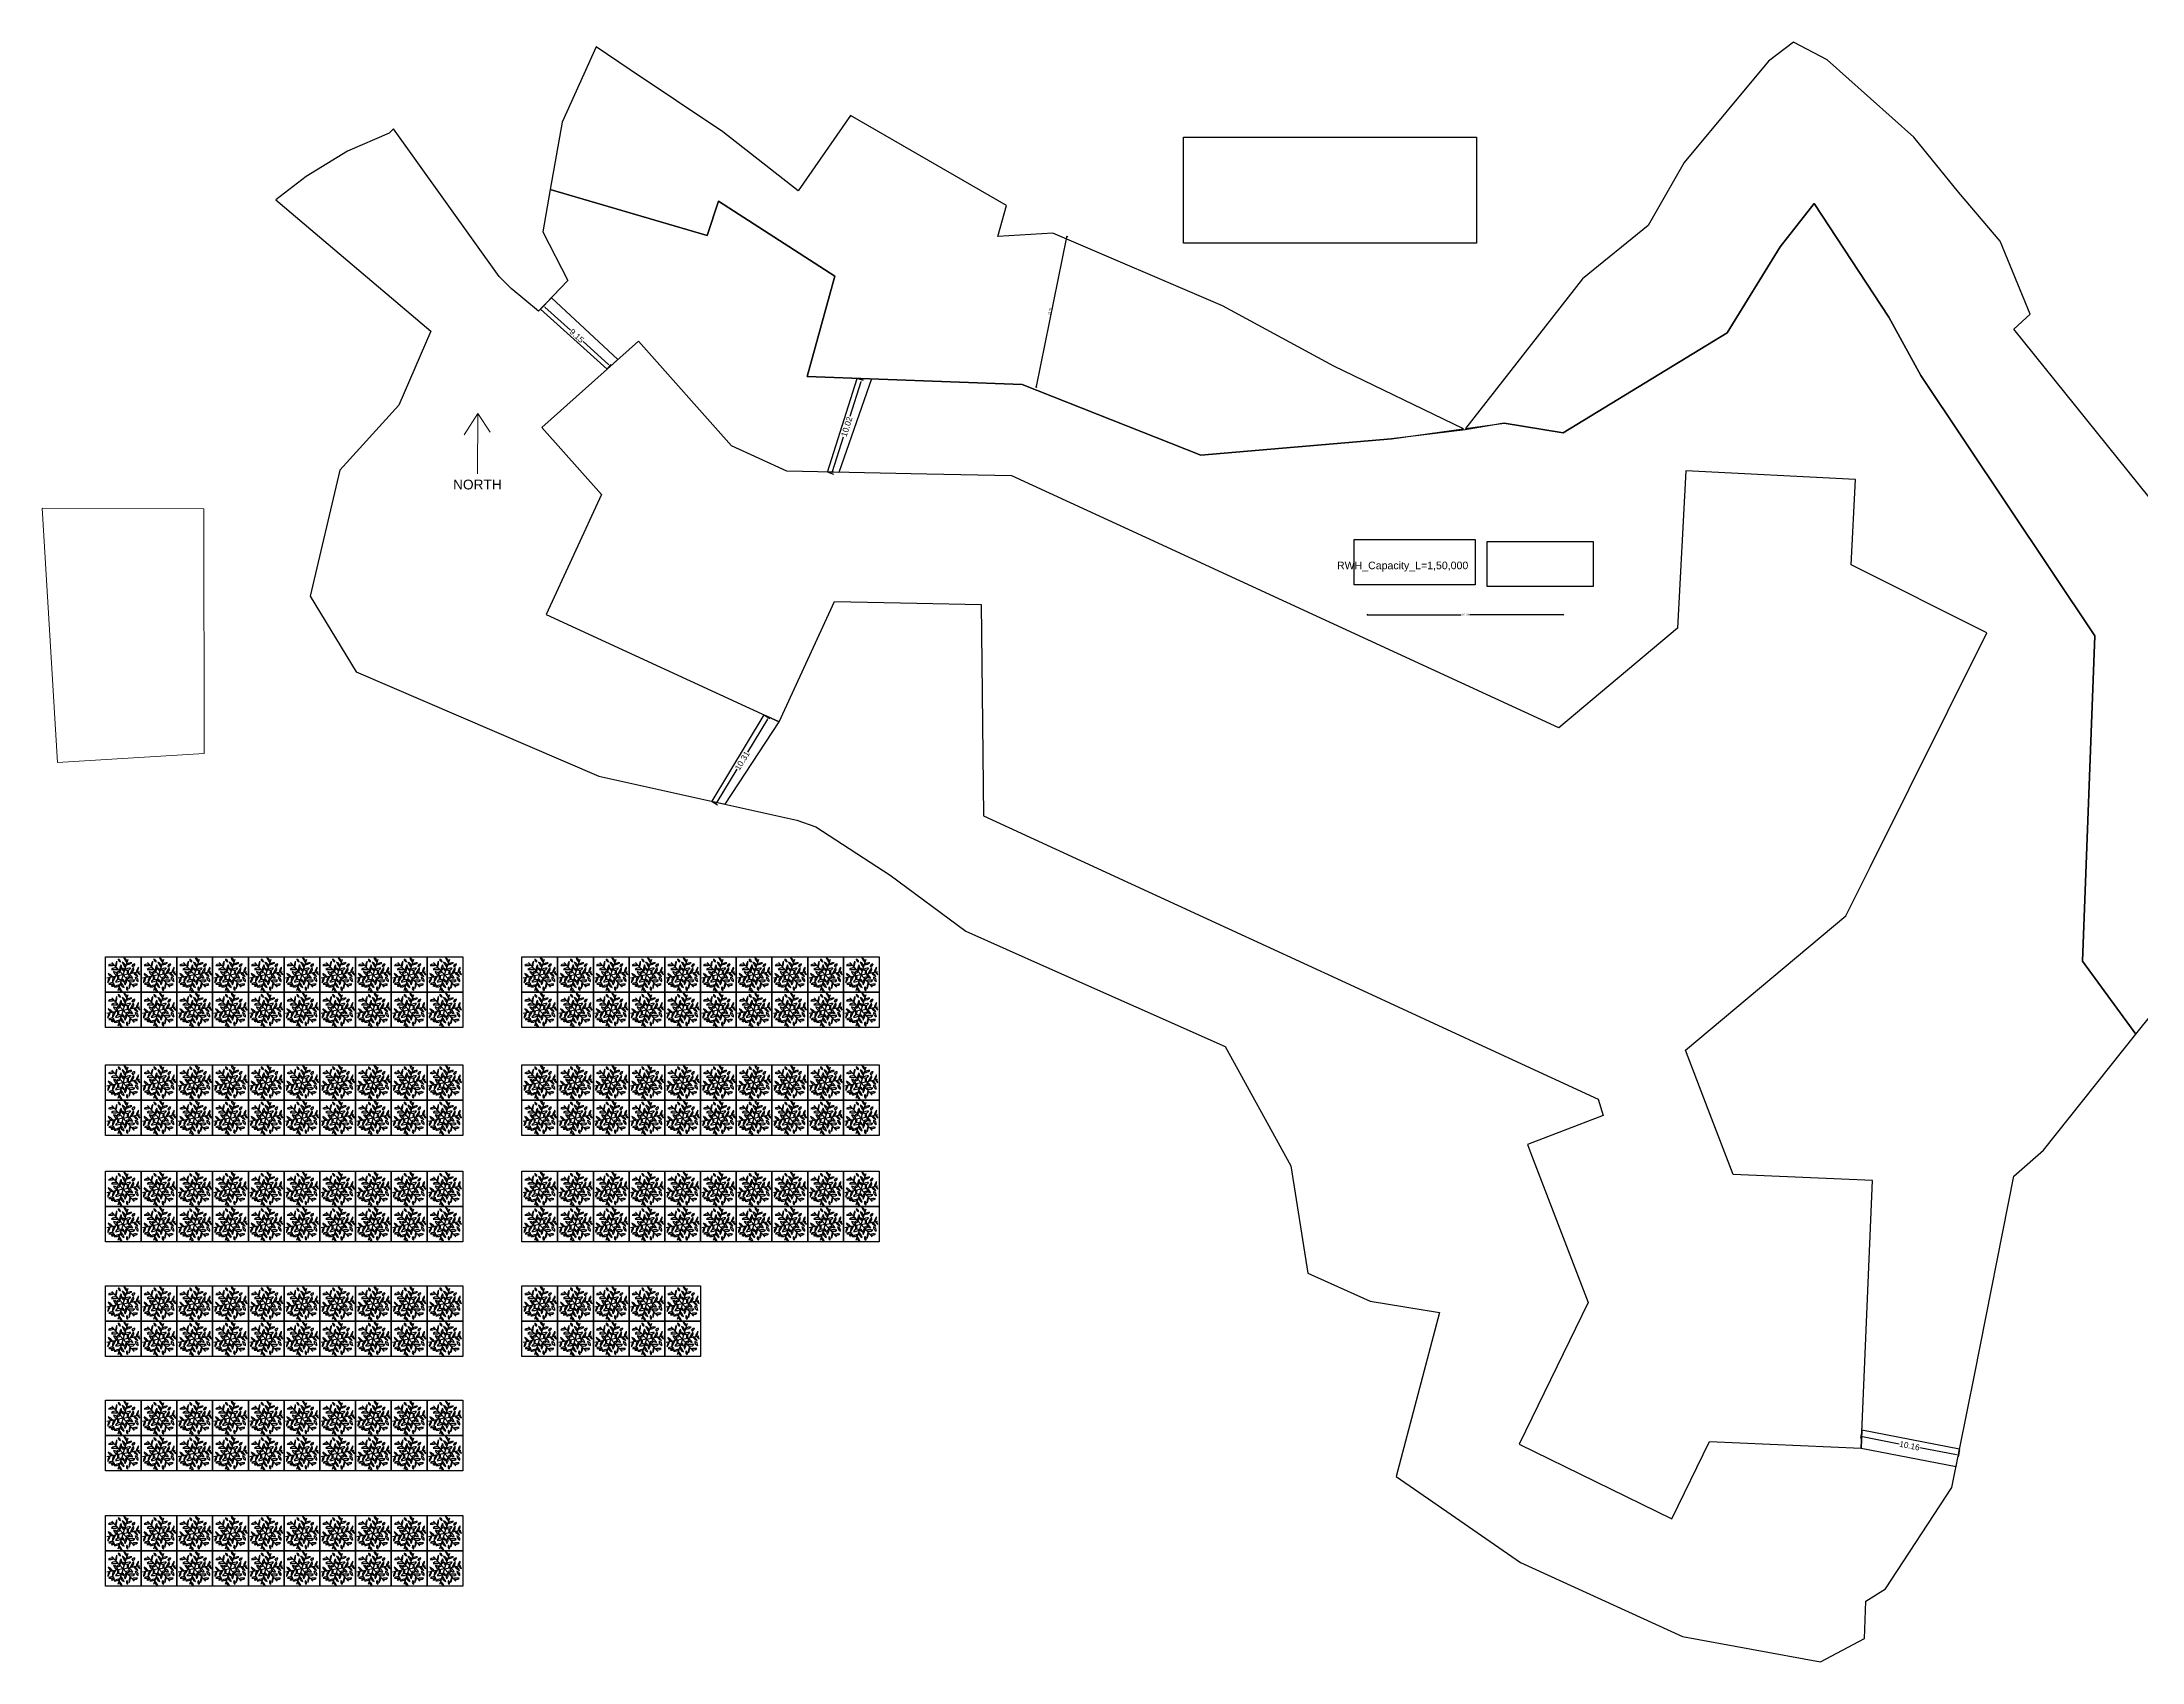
# Model space of a CAD drawing. Header units: metres. Extents: x 0 to 2611, y 0 to 3637.
# Drawn here: x 1203.9 to 1418.1, y 3213.3 to 3378.5 of the extents above; entities that cross this region are included whole.
import ezdxf

# ---------------------------------------------------------------- set-up
doc = ezdxf.new("R2010")
doc.units = ezdxf.units.M
doc.header["$LTSCALE"] = 0.1
doc.linetypes.add('CONTINULUS', pattern=[0])
for name, color, linetype, lineweight in [('AFFECTED_LAND_AREA', 1, 'Continuous', 30), ('BLK_1_FIRE_TENDER_MOVEMENT', 7, 'Continuous', 0), ('NORTH_DIRECTION', 7, 'Continuous', 0), ('PLAN', 7, 'Continuous', 40)]:
    doc.layers.add(name, color=color, linetype=linetype, lineweight=lineweight)
for name, color, linetype in [('BLK_1_LVL_0_BLDG_FOOT_PRINT', 14, 'Continuous'), ('BLK_1_LVL_0_FRONT_SETBACK', 2, 'Continuous'), ('BLK_1_LVL_0_REAR_SETBACK', 11, 'Continuous'), ('BLK_1_LVL_0_SIDE_SETBACK1', 171, 'Continuous'), ('BLK_1_LVL_0_SIDE_SETBACK2', 102, 'Continuous'), ('DIST_EXIT', 7, 'Continuous'), ('PLANTATION_TREECOVER', 7, 'Continuous'), ('SITE_COMPONENTS', 7, 'Continuous'), ('TREE', 3, 'Continuous')]:
    doc.layers.add(name, color=color, linetype=linetype)
for name, color, linetype, plot in [('PLOT_BOUNDARY', 70, 'Continuous', False), ('RWH', 4, 'Continuous', False), ('WATER_TREATMENT_PLANT', 7, 'Continuous', False)]:
    doc.layers.add(name, color=color, linetype=linetype, plot=plot)
doc.styles.add('Arial', font='arial.ttf', dxfattribs={"height": 0.2})
doc.styles.get("Standard").update_dxf_attribs({"font": 'arial.ttf'})
doc.styles.add('style2', font='arial.ttf', dxfattribs={"height": 0.3})
doc.dimstyles.new('INT DIM', dxfattribs={"dimtxt": 0.3, "dimasz": 0.1, "dimexe": 0.18, "dimexo": 0.0625, "dimgap": 0.09, "dimtad": 0, "dimzin": 0, "dimdsep": 46, "dimtxsty": 'style2', "dimblk": 'OPEN90', "dimcen": 0.09, "dimse1": 1, "dimse2": 1, "dimclrd": 250, "dimclrt": 256, "dimadec": 0, "dimazin": 0, "dimtfac": 1, "dimtofl": 0, "dimtmove": 0, "dimatfit": 3, "dimfxl": 1, "dimtolj": 1, "dimtzin": 0, "dimlwd": -1, "dimarcsym": 0})
doc.dimstyles.new('new', dxfattribs={"dimtxt": 0.6, "dimasz": 0.2, "dimexe": 0.18, "dimexo": 0.0625, "dimgap": 0.09, "dimtad": 0, "dimzin": 0, "dimdsep": 46, "dimtxsty": 'Standard', "dimcen": 0.09, "dimadec": 0, "dimazin": 0, "dimtfac": 1, "dimtofl": 0, "dimtmove": 0, "dimatfit": 3, "dimfxl": 1, "dimtolj": 1, "dimtzin": 0, "dimarcsym": 0})

# ---------------------------------------------------------------- blocks, each defined once
blk = doc.blocks.new('A$C6F0F3F3F')
at = {"layer": 'TREE'}
for points in [[(11.4, 11.8, 0), (3.6, 20.5, 0)], [(11.4, 11.8, 0), (15, 22.9, 0)], [(11.4, 11.8, 0), (0, 9.4, 0)], [(11.4, 11.8, 0), (7.8, 0.7, 0)], [(11.4, 11.8, 0), (22.9, 14.2, 0)], [(11.4, 11.8, 0), (19.2, 3.1, 0)]]:
    blk.add_polyline3d(points, dxfattribs=at)
for centre, radius, start, end in [((3.4, 16), 3.28, 59.75, 132.0497), ((2.5, 26.1), 7.79, 260.3878, 289.0632), ((5.6, 13.4), 3.27, 47.2702, 135.7188), ((5.3, 34.2), 18.7, 263.8113, 277.5003), ((11.1, 18.4), 4.91, 143.3521, 190.9965), ((-1.3, 20.6), 8.47, 338.197, 5.0866), ((7.7, 21), 1.93, 0.9077, 80.1073), ((9.8, 22.8), 1.77, 176.5427, 264.4723), ((7.2, 17.3), 3.18, 302.4729, 28.6145), ((15.1, 15.2), 6.23, 145.1527, 185.9348), ((27.8, 28.3), 18.7, 203.8113, 217.5003), ((9.9, 17.6), 3.27, 347.2702, 75.7188), ((12.5, 16.4), 1.77, 176.5427, 264.4723), ((10.4, 14.6), 1.93, 0.9077, 80.1073), ((19.3, 26.5), 7.79, 200.3878, 229.0632), ((11, 20.7), 3.28, 359.75, 72.0497), ((16.2, 10.3), 6.23, 85.1527, 125.9348), ((14.1, 18.2), 3.18, 242.4729, 328.6145), ((17, 15.4), 4.91, 83.3521, 130.9965), ((12.7, 27.2), 8.47, 278.197, 305.0866), ((15.7, 16), 3.27, 287.2702, 15.7188), ((33.9, 5.9), 18.7, 143.8113, 157.5003), ((18, 19.6), 1.81, 262.8639, 358.5782), ((19.8, 17.4), 2.13, 91.7015, 169.7406), ((28.3, 12.3), 7.79, 140.3878, 169.0632), ((19.1, 16.6), 3.28, 299.75, 12.0497), ((3.9, 7), 3.28, 119.75, 192.0497), ((-5.3, 11.3), 7.79, 320.3878, 349.0632), ((-2.5, 5.2), 8.47, 38.197, 65.0866), ((5.5, 14.8), 4.91, 203.3521, 250.9965), ((3.6, 2.9), 3.28, 59.75, 132.0497), ((2.7, 13), 7.79, 260.3878, 289.0632), ((5, 1.5), 3.16, 76.0238, 126.0109), ((3.9, 6.7), 2.77, 252.2233, 309.8114), ((7.2, 7.6), 3.27, 107.2702, 195.7188), ((-11.1, 17.7), 18.7, 323.8113, 337.5003), ((4.6, 10.9), 3.18, 2.4729, 88.6145), ((10.3, 16.7), 6.23, 205.1527, 245.9348), ((10.1, -3.6), 8.47, 98.197, 125.0866), ((5.8, 8.2), 4.91, 263.3521, 310.9965), ((8.8, 5.4), 3.18, 62.4729, 148.6145), ((6.6, 13.2), 6.23, 265.1527, 305.9348), ((8.5, 12.4), 1.93, 60.9077, 140.1073), ((8, 15.1), 1.77, 236.5427, 324.4723), ((9.4, 9.5), 1.93, 120.9077, 200.1073), ((6.8, 10.4), 1.77, 296.5427, 24.4723), ((3.5, -2.7), 7.79, 20.3878, 49.0632), ((11.8, 3.1), 3.28, 179.75, 252.0497), ((13, 6), 3.27, 167.2702, 255.7188), ((-4.9, -4.7), 18.7, 23.8113, 37.5003), ((10.3, 7.1), 1.77, 356.5427, 84.4723), ((12.4, 8.9), 1.93, 180.9077, 260.1073), ((15.7, 6.3), 3.18, 122.4729, 208.6145), ((7.8, 8.3), 6.23, 325.1527, 5.9348), ((14.9, 8.5), 1.77, 56.5427, 144.4723), ((14.4, 11.2), 1.93, 240.9077, 320.1073), ((15.6, 2.4), 1.81, 142.8639, 238.5782), ((12.8, 1.9), 2.13, 331.7015, 49.7406), ((16, 13.2), 1.77, 116.5427, 204.4723), ((13.4, 14.1), 1.93, 300.9077, 20.1073), ((17.2, 10.2), 3.27, 227.2702, 315.7188), ((12.6, 6.9), 6.23, 25.1527, 65.9348), ((18.3, 12.7), 3.18, 182.4729, 268.6145), ((17.6, -10.6), 18.7, 83.8113, 97.5003), ((24.1, 3), 8.47, 158.197, 185.0866), ((11.7, 5.2), 4.91, 323.3521, 10.9965), ((20.3, -2.5), 7.79, 80.3878, 109.0632), ((19.4, 7.6), 3.28, 239.75, 312.0497), ((25.4, 18.4), 8.47, 218.197, 245.0866), ((17.3, 8.7), 4.91, 23.3521, 70.9965), ((19.6, 7.6), 2.59, 350.709, 79.1064), ((23.1, 10.1), 3.05, 178.6571, 251.1583), ((24.6, 14.8), 3.16, 196.0238, 246.0109), ((20.6, 11.3), 2.77, 12.2233, 69.8114)]:
    blk.add_arc(centre, radius, start, end, dxfattribs=at)
blk = doc.blocks.new('_Open90')
at = {"layer": 'PLAN', "color": 0, "lineweight": -2}
for p, q in [((0, 0), (-1, 0)), ((-0.5, 0.5), (0, 0)), ((0, 0), (-0.5, -0.5))]:
    blk.add_line(p, q, dxfattribs=at)
blk = doc.blocks.new('*D345')
at = {"layer": 'Defpoints', "color": 0, "ltscale": 0.05, "transparency": 16777216}
for p in [(1339.1, 3321.87), (1359.1, 3321.45), (1359.1, 3320.07)]:
    blk.add_point(p, dxfattribs=at)
at = {"layer": 'DIST_EXIT', "color": 250, "ltscale": 0.05, "transparency": 16777216}
for p, q in [((1339.2, 3320.07), (1348.67, 3320.07)), ((1359, 3320.07), (1349.53, 3320.07))]:
    blk.add_line(p, q, dxfattribs=at)
at = {"layer": 'DIST_EXIT', "color": 250, "ltscale": 0.05, "transparency": 16777216, "xscale": 0.1, "yscale": 0.1, "zscale": 0.1, "rotation": 180}
blk.add_blockref('_Open90', (1339.1, 3320.07), dxfattribs=at)
at = {"layer": 'DIST_EXIT', "color": 250, "ltscale": 0.05, "transparency": 16777216, "xscale": 0.1, "yscale": 0.1, "zscale": 0.1}
blk.add_blockref('_Open90', (1359.1, 3320.07), dxfattribs=at)
at = {"layer": 'DIST_EXIT', "ltscale": 0.05, "transparency": 16777216, "insert": (1349.1, 3320.07), "char_height": 0.2, "attachment_point": 5, "style": 'Arial', "bg_fill": 3, "box_fill_scale": 1.1, "bg_fill_color": 256, "bg_fill_true_color": 13158600, "bg_fill_transparency": 0}
blk.add_mtext('\\A1;20.00', dxfattribs=at)
blk = doc.blocks.new('*D423')
at = {"layer": 'AFFECTED_LAND_AREA', "color": 250, "ltscale": 0.5, "transparency": 16777216}
blk.add_line((1305.35, 3343.34), (1308.45, 3358.58), dxfattribs=at)
at = {"layer": 'Defpoints', "color": 0, "ltscale": 0.5, "transparency": 16777216}
for p in [(1307.02, 3358.97), (1308.47, 3358.67), (1303.87, 3343.54)]:
    blk.add_point(p, dxfattribs=at)
at = {"layer": 'AFFECTED_LAND_AREA', "color": 250, "ltscale": 0.5, "transparency": 16777216, "xscale": 0.1, "yscale": 0.1, "zscale": 0.1}
for p, rotation in [((1308.47, 3358.67), 78.48552397324073), ((1305.33, 3343.24), 258.4855239732408)]:
    blk.add_blockref('_Open90', p, dxfattribs=dict(at, rotation=rotation))
at = {"layer": 'AFFECTED_LAND_AREA', "ltscale": 0.5, "transparency": 16777216, "insert": (1306.71, 3351), "char_height": 0.2, "attachment_point": 5, "rotation": 78.4855, "style": 'Arial', "bg_fill": 3, "box_fill_scale": 1.1, "bg_fill_color": 256, "bg_fill_true_color": 13158600, "bg_fill_transparency": 0}
blk.add_mtext('\\A1;15.75', dxfattribs=at)
blk = doc.blocks.new('*D425')
at = {"layer": 'BLK_1_LVL_0_FRONT_SETBACK', "color": 0, "lineweight": -2, "transparency": 16777216}
for p, q in [((1254.79, 3351.29), (1255.18, 3351.72)), ((1255.2, 3351.45), (1257.8, 3349.1)), ((1261.69, 3345.58), (1259.1, 3347.93)), ((1261.57, 3345.15), (1261.96, 3345.58))]:
    blk.add_line(p, q, dxfattribs=at)
at = {"layer": 'BLK_1_LVL_0_FRONT_SETBACK', "color": 0, "transparency": 16777216}
for points in [[(1255.23, 3351.48), (1255.18, 3351.43), (1255.06, 3351.59)], [(1261.72, 3345.61), (1261.67, 3345.56), (1261.84, 3345.45)]]:
    blk.add_solid(points, dxfattribs=at)
at = {"layer": 'Defpoints', "color": 0, "transparency": 16777216}
for p in [(1254.74, 3351.24, 99.5), (1261.53, 3345.1, 99.5), (1261.84, 3345.45)]:
    blk.add_point(p, dxfattribs=at)
at = {"layer": 'BLK_1_LVL_0_FRONT_SETBACK', "color": 0, "transparency": 16777216, "insert": (1258.45, 3348.52), "char_height": 0.6, "attachment_point": 5, "rotation": 317.8698}
blk.add_mtext('\\A1;9.15', dxfattribs=at)
blk = doc.blocks.new('*D426')
at = {"layer": 'BLK_1_LVL_0_SIDE_SETBACK1', "color": 0, "lineweight": -2, "transparency": 16777216}
for p, q in [((1287.44, 3343.84), (1286.31, 3340.28)), ((1287.11, 3344.15), (1287.67, 3343.98)), ((1284.53, 3334.67), (1285.66, 3338.23)), ((1284.09, 3334.6), (1284.65, 3334.42))]:
    blk.add_line(p, q, dxfattribs=at)
at = {"layer": 'BLK_1_LVL_0_SIDE_SETBACK1', "color": 0, "transparency": 16777216}
for points in [[(1287.41, 3343.85), (1287.47, 3343.83), (1287.5, 3344.03)], [(1284.5, 3334.68), (1284.57, 3334.66), (1284.47, 3334.48)]]:
    blk.add_solid(points, dxfattribs=at)
at = {"layer": 'Defpoints', "color": 0, "transparency": 16777216}
for p in [(1287.05, 3344.17, 99.5), (1287.5, 3344.03), (1284.03, 3334.62, 99.5)]:
    blk.add_point(p, dxfattribs=at)
at = {"layer": 'BLK_1_LVL_0_SIDE_SETBACK1', "color": 0, "transparency": 16777216, "insert": (1285.99, 3339.25), "char_height": 0.6, "attachment_point": 5, "rotation": 72.4217}
blk.add_mtext('\\A1;10.02', dxfattribs=at)
blk = doc.blocks.new('*D427')
at = {"layer": 'BLK_1_LVL_0_SIDE_SETBACK2', "color": 0, "lineweight": -2, "transparency": 16777216}
for p, q in [((1277.89, 3309.43), (1275.86, 3306.06)), ((1277.59, 3309.84), (1278.15, 3309.51)), ((1272.77, 3300.95), (1274.81, 3304.32)), ((1272.27, 3301.02), (1272.82, 3300.69))]:
    blk.add_line(p, q, dxfattribs=at)
at = {"layer": 'BLK_1_LVL_0_SIDE_SETBACK2', "color": 0, "transparency": 16777216}
for points in [[(1277.86, 3309.45), (1277.92, 3309.41), (1277.99, 3309.6)], [(1272.74, 3300.97), (1272.8, 3300.93), (1272.67, 3300.78)]]:
    blk.add_solid(points, dxfattribs=at)
at = {"layer": 'Defpoints', "color": 0, "transparency": 16777216}
for p in [(1277.54, 3309.88, 99.5), (1272.21, 3301.05, 99.5), (1272.67, 3300.78)]:
    blk.add_point(p, dxfattribs=at)
at = {"layer": 'BLK_1_LVL_0_SIDE_SETBACK2', "color": 0, "transparency": 16777216, "insert": (1275.33, 3305.19), "char_height": 0.6, "attachment_point": 5, "rotation": 58.8817}
blk.add_mtext('\\A1;10.31', dxfattribs=at)
blk = doc.blocks.new('*D428')
at = {"layer": 'BLK_1_LVL_0_REAR_SETBACK', "color": 0, "lineweight": -2, "transparency": 16777216}
for p, q in [((1389.54, 3236.85), (1389.4, 3236.12)), ((1389.63, 3236.26), (1393.37, 3235.54)), ((1399.21, 3234.41), (1395.48, 3235.13)), ((1399.51, 3234.93), (1399.37, 3234.2))]:
    blk.add_line(p, q, dxfattribs=at)
at = {"layer": 'BLK_1_LVL_0_REAR_SETBACK', "color": 0, "transparency": 16777216}
for points in [[(1389.64, 3236.29), (1389.63, 3236.22), (1389.44, 3236.3)], [(1399.22, 3234.44), (1399.2, 3234.38), (1399.41, 3234.37)]]:
    blk.add_solid(points, dxfattribs=at)
at = {"layer": 'Defpoints', "color": 0, "transparency": 16777216}
for p in [(1389.44, 3236.3), (1389.55, 3236.91, 99.5), (1399.53, 3234.99, 99.5)]:
    blk.add_point(p, dxfattribs=at)
at = {"layer": 'BLK_1_LVL_0_REAR_SETBACK', "color": 0, "transparency": 16777216, "insert": (1394.42, 3235.33), "char_height": 0.6, "attachment_point": 5, "rotation": 349.0832}
blk.add_mtext('\\A1;10.16', dxfattribs=at)

msp = doc.modelspace()

# ---------------------------------------------------------------- linework, layer by layer
at = {"layer": 'AFFECTED_LAND_AREA', "color": 2, "ltscale": 0.5}
msp.add_lwpolyline([(1324.332, 3351.59), (1307.015, 3358.97), (1301.408, 3358.641), (1302.271, 3361.805), (1286.362, 3370.999), (1281.033, 3363.306), (1273.353, 3369.325), (1263.889, 3375.631), (1260.416, 3377.998), (1256.949, 3370.289), (1255.736, 3363.455), (1271.742, 3358.734), (1272.893, 3362.261), (1284.758, 3354.601), (1281.965, 3344.363), (1303.871, 3343.537), (1322.098, 3336.346), (1341.582, 3338.002), (1348.899, 3339.027), (1335.675, 3345.428)], close=True, dxfattribs=at)
at = {"layer": 'BLK_1_FIRE_TENDER_MOVEMENT', "color": 7, "ltscale": 0.5}
msp.add_lwpolyline([(1220.428, 3305.911), (1205.466, 3305), (1203.887, 3330.955), (1220.383, 3330.871)], close=True, dxfattribs=at)
at = {"layer": 'BLK_1_LVL_0_FRONT_SETBACK', "color": 2, "elevation": 99.5}
msp.add_lwpolyline([(1255.859, 3352.406), (1262.651, 3346.105), (1261.53, 3345.104), (1254.744, 3351.242)], close=True, dxfattribs=at)
at = {"layer": 'BLK_1_LVL_0_REAR_SETBACK', "color": 11, "elevation": 99.5}
msp.add_lwpolyline([(1399.527, 3234.99), (1389.555, 3236.913), (1389.477, 3235.098), (1399.176, 3233.231)], close=True, dxfattribs=at)
at = {"layer": 'BLK_1_LVL_0_SIDE_SETBACK1', "color": 171, "elevation": 99.5}
msp.add_lwpolyline([(1288.5, 3344.117), (1285.183, 3334.596), (1284.028, 3334.62), (1287.053, 3344.171)], close=True, dxfattribs=at)
at = {"layer": 'BLK_1_LVL_0_SIDE_SETBACK2', "color": 102, "elevation": 99.5}
msp.add_lwpolyline([(1273.581, 3300.749), (1279.098, 3309.159), (1277.538, 3309.877), (1272.212, 3301.054)], close=True, dxfattribs=at)
at = {"layer": 'NORTH_DIRECTION'}
msp.add_line((1248.345, 3340.593), (1249.625, 3338.697), dxfattribs=at)
msp.add_lwpolyline([(1248.322, 3334.441), (1248.345, 3340.593), (1246.96, 3338.41)], dxfattribs=at)
at = {"layer": 'PLANTATION_TREECOVER', "color": 3, "linetype": 'CONTINULUS', "ltscale": 0.05}
for points in [[(1210.358, 3285.181), (1214.003, 3285.181), (1214.003, 3281.578), (1210.358, 3281.578)], [(1214.003, 3285.181), (1217.648, 3285.181), (1217.648, 3281.578), (1214.003, 3281.578)], [(1217.648, 3285.181), (1221.294, 3285.181), (1221.294, 3281.578), (1217.648, 3281.578)], [(1221.294, 3285.181), (1224.939, 3285.181), (1224.939, 3281.578), (1221.294, 3281.578)], [(1224.939, 3285.181), (1228.585, 3285.181), (1228.585, 3281.578), (1224.939, 3281.578)], [(1228.585, 3285.181), (1232.23, 3285.181), (1232.23, 3281.578), (1228.585, 3281.578)], [(1232.23, 3285.181), (1235.876, 3285.181), (1235.876, 3281.578), (1232.23, 3281.578)], [(1235.876, 3285.181), (1239.521, 3285.181), (1239.521, 3281.578), (1235.876, 3281.578)], [(1239.521, 3285.181), (1243.167, 3285.181), (1243.167, 3281.578), (1239.521, 3281.578)], [(1243.167, 3285.181), (1246.812, 3285.181), (1246.812, 3281.578), (1243.167, 3281.578)], [(1252.845, 3285.181), (1256.49, 3285.181), (1256.49, 3281.578), (1252.845, 3281.578)], [(1256.49, 3285.181), (1260.136, 3285.181), (1260.136, 3281.578), (1256.49, 3281.578)], [(1260.136, 3285.181), (1263.781, 3285.181), (1263.781, 3281.578), (1260.136, 3281.578)], [(1263.781, 3285.181), (1267.427, 3285.181), (1267.427, 3281.578), (1263.781, 3281.578)], [(1267.427, 3285.181), (1271.072, 3285.181), (1271.072, 3281.578), (1267.427, 3281.578)], [(1271.072, 3285.181), (1274.718, 3285.181), (1274.718, 3281.578), (1271.072, 3281.578)], [(1274.718, 3285.181), (1278.363, 3285.181), (1278.363, 3281.578), (1274.718, 3281.578)], [(1278.363, 3285.181), (1282.009, 3285.181), (1282.009, 3281.578), (1278.363, 3281.578)], [(1282.009, 3285.181), (1285.654, 3285.181), (1285.654, 3281.578), (1282.009, 3281.578)], [(1285.654, 3285.181), (1289.3, 3285.181), (1289.3, 3281.578), (1285.654, 3281.578)], [(1210.358, 3281.578), (1214.003, 3281.578), (1214.003, 3277.976), (1210.358, 3277.976)], [(1214.003, 3281.578), (1217.648, 3281.578), (1217.648, 3277.976), (1214.003, 3277.976)], [(1217.648, 3281.578), (1221.294, 3281.578), (1221.294, 3277.976), (1217.648, 3277.976)], [(1221.294, 3281.578), (1224.939, 3281.578), (1224.939, 3277.976), (1221.294, 3277.976)], [(1224.939, 3281.578), (1228.585, 3281.578), (1228.585, 3277.976), (1224.939, 3277.976)], [(1228.585, 3281.578), (1232.23, 3281.578), (1232.23, 3277.976), (1228.585, 3277.976)], [(1232.23, 3281.578), (1235.876, 3281.578), (1235.876, 3277.976), (1232.23, 3277.976)], [(1235.876, 3281.578), (1239.521, 3281.578), (1239.521, 3277.976), (1235.876, 3277.976)], [(1239.521, 3281.578), (1243.167, 3281.578), (1243.167, 3277.976), (1239.521, 3277.976)], [(1243.167, 3281.578), (1246.812, 3281.578), (1246.812, 3277.976), (1243.167, 3277.976)], [(1252.845, 3281.578), (1256.49, 3281.578), (1256.49, 3277.976), (1252.845, 3277.976)], [(1256.49, 3281.578), (1260.136, 3281.578), (1260.136, 3277.976), (1256.49, 3277.976)], [(1260.136, 3281.578), (1263.781, 3281.578), (1263.781, 3277.976), (1260.136, 3277.976)], [(1263.781, 3281.578), (1267.427, 3281.578), (1267.427, 3277.976), (1263.781, 3277.976)], [(1267.427, 3281.578), (1271.072, 3281.578), (1271.072, 3277.976), (1267.427, 3277.976)], [(1271.072, 3281.578), (1274.718, 3281.578), (1274.718, 3277.976), (1271.072, 3277.976)], [(1274.718, 3281.578), (1278.363, 3281.578), (1278.363, 3277.976), (1274.718, 3277.976)], [(1278.363, 3281.578), (1282.009, 3281.578), (1282.009, 3277.976), (1278.363, 3277.976)], [(1282.009, 3281.578), (1285.654, 3281.578), (1285.654, 3277.976), (1282.009, 3277.976)], [(1285.654, 3281.578), (1289.3, 3281.578), (1289.3, 3277.976), (1285.654, 3277.976)], [(1210.358, 3274.188), (1214.003, 3274.188), (1214.003, 3270.586), (1210.358, 3270.586)], [(1214.003, 3274.188), (1217.648, 3274.188), (1217.648, 3270.586), (1214.003, 3270.586)], [(1217.648, 3274.188), (1221.294, 3274.188), (1221.294, 3270.586), (1217.648, 3270.586)], [(1221.294, 3274.188), (1224.939, 3274.188), (1224.939, 3270.586), (1221.294, 3270.586)], [(1224.939, 3274.188), (1228.585, 3274.188), (1228.585, 3270.586), (1224.939, 3270.586)], [(1228.585, 3274.188), (1232.23, 3274.188), (1232.23, 3270.586), (1228.585, 3270.586)], [(1232.23, 3274.188), (1235.876, 3274.188), (1235.876, 3270.586), (1232.23, 3270.586)], [(1235.876, 3274.188), (1239.521, 3274.188), (1239.521, 3270.586), (1235.876, 3270.586)], [(1239.521, 3274.188), (1243.167, 3274.188), (1243.167, 3270.586), (1239.521, 3270.586)], [(1243.167, 3274.188), (1246.812, 3274.188), (1246.812, 3270.586), (1243.167, 3270.586)], [(1252.845, 3274.188), (1256.49, 3274.188), (1256.49, 3270.586), (1252.845, 3270.586)], [(1256.49, 3274.188), (1260.136, 3274.188), (1260.136, 3270.586), (1256.49, 3270.586)], [(1260.136, 3274.188), (1263.781, 3274.188), (1263.781, 3270.586), (1260.136, 3270.586)], [(1263.781, 3274.188), (1267.427, 3274.188), (1267.427, 3270.586), (1263.781, 3270.586)], [(1267.427, 3274.188), (1271.072, 3274.188), (1271.072, 3270.586), (1267.427, 3270.586)], [(1271.072, 3274.188), (1274.718, 3274.188), (1274.718, 3270.586), (1271.072, 3270.586)], [(1274.718, 3274.188), (1278.363, 3274.188), (1278.363, 3270.586), (1274.718, 3270.586)], [(1278.363, 3274.188), (1282.009, 3274.188), (1282.009, 3270.586), (1278.363, 3270.586)], [(1282.009, 3274.188), (1285.654, 3274.188), (1285.654, 3270.586), (1282.009, 3270.586)], [(1285.654, 3274.188), (1289.3, 3274.188), (1289.3, 3270.586), (1285.654, 3270.586)], [(1210.358, 3270.586), (1214.003, 3270.586), (1214.003, 3266.984), (1210.358, 3266.984)], [(1214.003, 3270.586), (1217.648, 3270.586), (1217.648, 3266.984), (1214.003, 3266.984)], [(1217.648, 3270.586), (1221.294, 3270.586), (1221.294, 3266.984), (1217.648, 3266.984)], [(1221.294, 3270.586), (1224.939, 3270.586), (1224.939, 3266.984), (1221.294, 3266.984)], [(1224.939, 3270.586), (1228.585, 3270.586), (1228.585, 3266.984), (1224.939, 3266.984)], [(1228.585, 3270.586), (1232.23, 3270.586), (1232.23, 3266.984), (1228.585, 3266.984)], [(1232.23, 3270.586), (1235.876, 3270.586), (1235.876, 3266.984), (1232.23, 3266.984)], [(1235.876, 3270.586), (1239.521, 3270.586), (1239.521, 3266.984), (1235.876, 3266.984)], [(1239.521, 3270.586), (1243.167, 3270.586), (1243.167, 3266.984), (1239.521, 3266.984)], [(1243.167, 3270.586), (1246.812, 3270.586), (1246.812, 3266.984), (1243.167, 3266.984)], [(1252.845, 3270.586), (1256.49, 3270.586), (1256.49, 3266.984), (1252.845, 3266.984)], [(1256.49, 3270.586), (1260.136, 3270.586), (1260.136, 3266.984), (1256.49, 3266.984)], [(1260.136, 3270.586), (1263.781, 3270.586), (1263.781, 3266.984), (1260.136, 3266.984)], [(1263.781, 3270.586), (1267.427, 3270.586), (1267.427, 3266.984), (1263.781, 3266.984)], [(1267.427, 3270.586), (1271.072, 3270.586), (1271.072, 3266.984), (1267.427, 3266.984)], [(1271.072, 3270.586), (1274.718, 3270.586), (1274.718, 3266.984), (1271.072, 3266.984)], [(1274.718, 3270.586), (1278.363, 3270.586), (1278.363, 3266.984), (1274.718, 3266.984)], [(1278.363, 3270.586), (1282.009, 3270.586), (1282.009, 3266.984), (1278.363, 3266.984)], [(1282.009, 3270.586), (1285.654, 3270.586), (1285.654, 3266.984), (1282.009, 3266.984)], [(1285.654, 3270.586), (1289.3, 3270.586), (1289.3, 3266.984), (1285.654, 3266.984)], [(1210.358, 3263.32), (1214.003, 3263.32), (1214.003, 3259.718), (1210.358, 3259.718)], [(1214.003, 3263.32), (1217.648, 3263.32), (1217.648, 3259.718), (1214.003, 3259.718)], [(1217.648, 3263.32), (1221.294, 3263.32), (1221.294, 3259.718), (1217.648, 3259.718)], [(1221.294, 3263.32), (1224.939, 3263.32), (1224.939, 3259.718), (1221.294, 3259.718)], [(1224.939, 3263.32), (1228.585, 3263.32), (1228.585, 3259.718), (1224.939, 3259.718)], [(1228.585, 3263.32), (1232.23, 3263.32), (1232.23, 3259.718), (1228.585, 3259.718)], [(1232.23, 3263.32), (1235.876, 3263.32), (1235.876, 3259.718), (1232.23, 3259.718)], [(1235.876, 3263.32), (1239.521, 3263.32), (1239.521, 3259.718), (1235.876, 3259.718)], [(1239.521, 3263.32), (1243.167, 3263.32), (1243.167, 3259.718), (1239.521, 3259.718)], [(1243.167, 3263.32), (1246.812, 3263.32), (1246.812, 3259.718), (1243.167, 3259.718)], [(1252.845, 3263.32), (1256.49, 3263.32), (1256.49, 3259.718), (1252.845, 3259.718)], [(1256.49, 3263.32), (1260.136, 3263.32), (1260.136, 3259.718), (1256.49, 3259.718)], [(1260.136, 3263.32), (1263.781, 3263.32), (1263.781, 3259.718), (1260.136, 3259.718)], [(1263.781, 3263.32), (1267.427, 3263.32), (1267.427, 3259.718), (1263.781, 3259.718)], [(1267.427, 3263.32), (1271.072, 3263.32), (1271.072, 3259.718), (1267.427, 3259.718)], [(1271.072, 3263.32), (1274.718, 3263.32), (1274.718, 3259.718), (1271.072, 3259.718)], [(1274.718, 3263.32), (1278.363, 3263.32), (1278.363, 3259.718), (1274.718, 3259.718)], [(1278.363, 3263.32), (1282.009, 3263.32), (1282.009, 3259.718), (1278.363, 3259.718)], [(1282.009, 3263.32), (1285.654, 3263.32), (1285.654, 3259.718), (1282.009, 3259.718)], [(1285.654, 3263.32), (1289.3, 3263.32), (1289.3, 3259.718), (1285.654, 3259.718)], [(1210.358, 3259.718), (1214.003, 3259.718), (1214.003, 3256.116), (1210.358, 3256.116)], [(1214.003, 3259.718), (1217.648, 3259.718), (1217.648, 3256.116), (1214.003, 3256.116)], [(1217.648, 3259.718), (1221.294, 3259.718), (1221.294, 3256.116), (1217.648, 3256.116)], [(1221.294, 3259.718), (1224.939, 3259.718), (1224.939, 3256.116), (1221.294, 3256.116)], [(1224.939, 3259.718), (1228.585, 3259.718), (1228.585, 3256.116), (1224.939, 3256.116)], [(1228.585, 3259.718), (1232.23, 3259.718), (1232.23, 3256.116), (1228.585, 3256.116)], [(1232.23, 3259.718), (1235.876, 3259.718), (1235.876, 3256.116), (1232.23, 3256.116)], [(1235.876, 3259.718), (1239.521, 3259.718), (1239.521, 3256.116), (1235.876, 3256.116)], [(1239.521, 3259.718), (1243.167, 3259.718), (1243.167, 3256.116), (1239.521, 3256.116)], [(1243.167, 3259.718), (1246.812, 3259.718), (1246.812, 3256.116), (1243.167, 3256.116)], [(1252.845, 3259.718), (1256.49, 3259.718), (1256.49, 3256.116), (1252.845, 3256.116)], [(1256.49, 3259.718), (1260.136, 3259.718), (1260.136, 3256.116), (1256.49, 3256.116)], [(1260.136, 3259.718), (1263.781, 3259.718), (1263.781, 3256.116), (1260.136, 3256.116)], [(1263.781, 3259.718), (1267.427, 3259.718), (1267.427, 3256.116), (1263.781, 3256.116)], [(1267.427, 3259.718), (1271.072, 3259.718), (1271.072, 3256.116), (1267.427, 3256.116)], [(1271.072, 3259.718), (1274.718, 3259.718), (1274.718, 3256.116), (1271.072, 3256.116)], [(1274.718, 3259.718), (1278.363, 3259.718), (1278.363, 3256.116), (1274.718, 3256.116)], [(1278.363, 3259.718), (1282.009, 3259.718), (1282.009, 3256.116), (1278.363, 3256.116)], [(1282.009, 3259.718), (1285.654, 3259.718), (1285.654, 3256.116), (1282.009, 3256.116)], [(1285.654, 3259.718), (1289.3, 3259.718), (1289.3, 3256.116), (1285.654, 3256.116)], [(1210.358, 3251.64), (1214.003, 3251.64), (1214.003, 3248.038), (1210.358, 3248.038)], [(1214.003, 3251.64), (1217.648, 3251.64), (1217.648, 3248.038), (1214.003, 3248.038)], [(1217.648, 3251.64), (1221.294, 3251.64), (1221.294, 3248.038), (1217.648, 3248.038)], [(1221.294, 3251.64), (1224.939, 3251.64), (1224.939, 3248.038), (1221.294, 3248.038)], [(1224.939, 3251.64), (1228.585, 3251.64), (1228.585, 3248.038), (1224.939, 3248.038)], [(1228.585, 3251.64), (1232.23, 3251.64), (1232.23, 3248.038), (1228.585, 3248.038)], [(1232.23, 3251.64), (1235.876, 3251.64), (1235.876, 3248.038), (1232.23, 3248.038)], [(1235.876, 3251.64), (1239.521, 3251.64), (1239.521, 3248.038), (1235.876, 3248.038)], [(1239.521, 3251.64), (1243.167, 3251.64), (1243.167, 3248.038), (1239.521, 3248.038)], [(1243.167, 3251.64), (1246.812, 3251.64), (1246.812, 3248.038), (1243.167, 3248.038)], [(1252.845, 3251.64), (1256.49, 3251.64), (1256.49, 3248.038), (1252.845, 3248.038)], [(1256.49, 3251.64), (1260.136, 3251.64), (1260.136, 3248.038), (1256.49, 3248.038)], [(1260.136, 3251.64), (1263.781, 3251.64), (1263.781, 3248.038), (1260.136, 3248.038)], [(1263.781, 3251.64), (1267.427, 3251.64), (1267.427, 3248.038), (1263.781, 3248.038)], [(1267.427, 3251.64), (1271.072, 3251.64), (1271.072, 3248.038), (1267.427, 3248.038)], [(1210.358, 3248.038), (1214.003, 3248.038), (1214.003, 3244.436), (1210.358, 3244.436)], [(1214.003, 3248.038), (1217.648, 3248.038), (1217.648, 3244.436), (1214.003, 3244.436)], [(1217.648, 3248.038), (1221.294, 3248.038), (1221.294, 3244.436), (1217.648, 3244.436)], [(1221.294, 3248.038), (1224.939, 3248.038), (1224.939, 3244.436), (1221.294, 3244.436)], [(1224.939, 3248.038), (1228.585, 3248.038), (1228.585, 3244.436), (1224.939, 3244.436)], [(1228.585, 3248.038), (1232.23, 3248.038), (1232.23, 3244.436), (1228.585, 3244.436)], [(1232.23, 3248.038), (1235.876, 3248.038), (1235.876, 3244.436), (1232.23, 3244.436)], [(1235.876, 3248.038), (1239.521, 3248.038), (1239.521, 3244.436), (1235.876, 3244.436)], [(1239.521, 3248.038), (1243.167, 3248.038), (1243.167, 3244.436), (1239.521, 3244.436)], [(1243.167, 3248.038), (1246.812, 3248.038), (1246.812, 3244.436), (1243.167, 3244.436)], [(1252.845, 3248.038), (1256.49, 3248.038), (1256.49, 3244.436), (1252.845, 3244.436)], [(1256.49, 3248.038), (1260.136, 3248.038), (1260.136, 3244.436), (1256.49, 3244.436)], [(1260.136, 3248.038), (1263.781, 3248.038), (1263.781, 3244.436), (1260.136, 3244.436)], [(1263.781, 3248.038), (1267.427, 3248.038), (1267.427, 3244.436), (1263.781, 3244.436)], [(1267.427, 3248.038), (1271.072, 3248.038), (1271.072, 3244.436), (1267.427, 3244.436)], [(1210.358, 3239.969), (1214.003, 3239.969), (1214.003, 3236.367), (1210.358, 3236.367)], [(1214.003, 3239.969), (1217.648, 3239.969), (1217.648, 3236.367), (1214.003, 3236.367)], [(1217.648, 3239.969), (1221.294, 3239.969), (1221.294, 3236.367), (1217.648, 3236.367)], [(1221.294, 3239.969), (1224.939, 3239.969), (1224.939, 3236.367), (1221.294, 3236.367)], [(1224.939, 3239.969), (1228.585, 3239.969), (1228.585, 3236.367), (1224.939, 3236.367)], [(1228.585, 3239.969), (1232.23, 3239.969), (1232.23, 3236.367), (1228.585, 3236.367)], [(1232.23, 3239.969), (1235.876, 3239.969), (1235.876, 3236.367), (1232.23, 3236.367)], [(1235.876, 3239.969), (1239.521, 3239.969), (1239.521, 3236.367), (1235.876, 3236.367)], [(1239.521, 3239.969), (1243.167, 3239.969), (1243.167, 3236.367), (1239.521, 3236.367)], [(1243.167, 3239.969), (1246.812, 3239.969), (1246.812, 3236.367), (1243.167, 3236.367)], [(1210.358, 3236.367), (1214.003, 3236.367), (1214.003, 3232.764), (1210.358, 3232.764)], [(1214.003, 3236.367), (1217.648, 3236.367), (1217.648, 3232.764), (1214.003, 3232.764)], [(1217.648, 3236.367), (1221.294, 3236.367), (1221.294, 3232.764), (1217.648, 3232.764)], [(1221.294, 3236.367), (1224.939, 3236.367), (1224.939, 3232.764), (1221.294, 3232.764)], [(1224.939, 3236.367), (1228.585, 3236.367), (1228.585, 3232.764), (1224.939, 3232.764)], [(1228.585, 3236.367), (1232.23, 3236.367), (1232.23, 3232.764), (1228.585, 3232.764)], [(1232.23, 3236.367), (1235.876, 3236.367), (1235.876, 3232.764), (1232.23, 3232.764)], [(1235.876, 3236.367), (1239.521, 3236.367), (1239.521, 3232.764), (1235.876, 3232.764)], [(1239.521, 3236.367), (1243.167, 3236.367), (1243.167, 3232.764), (1239.521, 3232.764)], [(1243.167, 3236.367), (1246.812, 3236.367), (1246.812, 3232.764), (1243.167, 3232.764)], [(1210.358, 3228.217), (1214.003, 3228.217), (1214.003, 3224.615), (1210.358, 3224.615)], [(1214.003, 3228.217), (1217.648, 3228.217), (1217.648, 3224.615), (1214.003, 3224.615)], [(1217.648, 3228.217), (1221.294, 3228.217), (1221.294, 3224.615), (1217.648, 3224.615)], [(1221.294, 3228.217), (1224.939, 3228.217), (1224.939, 3224.615), (1221.294, 3224.615)], [(1224.939, 3228.217), (1228.585, 3228.217), (1228.585, 3224.615), (1224.939, 3224.615)], [(1228.585, 3228.217), (1232.23, 3228.217), (1232.23, 3224.615), (1228.585, 3224.615)], [(1232.23, 3228.217), (1235.876, 3228.217), (1235.876, 3224.615), (1232.23, 3224.615)], [(1235.876, 3228.217), (1239.521, 3228.217), (1239.521, 3224.615), (1235.876, 3224.615)], [(1239.521, 3228.217), (1243.167, 3228.217), (1243.167, 3224.615), (1239.521, 3224.615)], [(1243.167, 3228.217), (1246.812, 3228.217), (1246.812, 3224.615), (1243.167, 3224.615)], [(1210.358, 3224.615), (1214.003, 3224.615), (1214.003, 3221.013), (1210.358, 3221.013)], [(1214.003, 3224.615), (1217.648, 3224.615), (1217.648, 3221.013), (1214.003, 3221.013)], [(1217.648, 3224.615), (1221.294, 3224.615), (1221.294, 3221.013), (1217.648, 3221.013)], [(1221.294, 3224.615), (1224.939, 3224.615), (1224.939, 3221.013), (1221.294, 3221.013)], [(1224.939, 3224.615), (1228.585, 3224.615), (1228.585, 3221.013), (1224.939, 3221.013)], [(1228.585, 3224.615), (1232.23, 3224.615), (1232.23, 3221.013), (1228.585, 3221.013)], [(1232.23, 3224.615), (1235.876, 3224.615), (1235.876, 3221.013), (1232.23, 3221.013)], [(1235.876, 3224.615), (1239.521, 3224.615), (1239.521, 3221.013), (1235.876, 3221.013)], [(1239.521, 3224.615), (1243.167, 3224.615), (1243.167, 3221.013), (1239.521, 3221.013)], [(1243.167, 3224.615), (1246.812, 3224.615), (1246.812, 3221.013), (1243.167, 3221.013)]]:
    msp.add_lwpolyline(points, close=True, dxfattribs=at)
at = {"layer": 'RWH'}
msp.add_lwpolyline([(1337.741, 3327.74), (1350.114, 3327.74), (1350.114, 3323.125), (1337.741, 3323.125)], close=True, dxfattribs=at)
at = {"layer": 'SITE_COMPONENTS', "color": 1, "linetype": 'CONTINULUS', "ltscale": 0.05}
msp.add_lwpolyline([(1362.156, 3322.945), (1351.319, 3322.945), (1351.319, 3327.528), (1362.156, 3327.528)], close=True, dxfattribs=at)
at = {"layer": 'WATER_TREATMENT_PLANT', "color": 2, "linetype": 'CONTINULUS', "ltscale": 0.05}
msp.add_lwpolyline([(1320.346, 3368.78), (1350.232, 3368.78), (1350.232, 3357.97), (1320.346, 3357.97)], close=True, dxfattribs=at)

# ---------------------------------------------------------------- block references
at = {"layer": 'PLANTATION_TREECOVER', "color": 3, "linetype": 'CONTINULUS', "ltscale": 0.05, "xscale": 0.1450698991153155, "yscale": 0.1450698991153155, "zscale": 0.1450698991153155}
for p in [(1210.498, 3281.635), (1214.143, 3281.635), (1217.789, 3281.635), (1221.434, 3281.635), (1225.08, 3281.635), (1228.725, 3281.635), (1232.371, 3281.635), (1236.016, 3281.635), (1239.662, 3281.635), (1243.307, 3281.635), (1252.985, 3281.635), (1256.631, 3281.635), (1260.276, 3281.635), (1263.922, 3281.635), (1267.567, 3281.635), (1271.213, 3281.635), (1274.858, 3281.635), (1278.504, 3281.635), (1282.149, 3281.635), (1285.795, 3281.635), (1210.498, 3278.033), (1214.143, 3278.033), (1217.789, 3278.033), (1221.434, 3278.033), (1225.08, 3278.033), (1228.725, 3278.033), (1232.371, 3278.033), (1236.016, 3278.033), (1239.662, 3278.033), (1243.307, 3278.033), (1252.985, 3278.033), (1256.631, 3278.033), (1260.276, 3278.033), (1263.922, 3278.033), (1267.567, 3278.033), (1271.213, 3278.033), (1274.858, 3278.033), (1278.504, 3278.033), (1282.149, 3278.033), (1285.795, 3278.033), (1210.498, 3270.643), (1214.143, 3270.643), (1217.789, 3270.643), (1221.434, 3270.643), (1225.08, 3270.643), (1228.725, 3270.643), (1232.371, 3270.643), (1236.016, 3270.643), (1239.662, 3270.643), (1243.307, 3270.643), (1252.985, 3270.643), (1256.631, 3270.643), (1260.276, 3270.643), (1263.922, 3270.643), (1267.567, 3270.643), (1271.213, 3270.643), (1274.858, 3270.643), (1278.504, 3270.643), (1282.149, 3270.643), (1285.795, 3270.643), (1210.498, 3267.041), (1214.143, 3267.041), (1217.789, 3267.041), (1221.434, 3267.041), (1225.08, 3267.041), (1228.725, 3267.041), (1232.371, 3267.041), (1236.016, 3267.041), (1239.662, 3267.041), (1243.307, 3267.041), (1252.985, 3267.041), (1256.631, 3267.041), (1260.276, 3267.041), (1263.922, 3267.041), (1267.567, 3267.041), (1271.213, 3267.041), (1274.858, 3267.041), (1278.504, 3267.041), (1282.149, 3267.041), (1285.795, 3267.041), (1210.498, 3259.775), (1214.143, 3259.775), (1217.789, 3259.775), (1221.434, 3259.775), (1225.08, 3259.775), (1228.725, 3259.775), (1232.371, 3259.775), (1236.016, 3259.775), (1239.662, 3259.775), (1243.307, 3259.775), (1252.985, 3259.775), (1256.631, 3259.775), (1260.276, 3259.775), (1263.922, 3259.775), (1267.567, 3259.775), (1271.213, 3259.775), (1274.858, 3259.775), (1278.504, 3259.775), (1282.149, 3259.775), (1285.795, 3259.775), (1210.498, 3256.173), (1214.143, 3256.173), (1217.789, 3256.173), (1221.434, 3256.173), (1225.08, 3256.173), (1228.725, 3256.173), (1232.371, 3256.173), (1236.016, 3256.173), (1239.662, 3256.173), (1243.307, 3256.173), (1252.985, 3256.173), (1256.631, 3256.173), (1260.276, 3256.173), (1263.922, 3256.173), (1267.567, 3256.173), (1271.213, 3256.173), (1274.858, 3256.173), (1278.504, 3256.173), (1282.149, 3256.173), (1285.795, 3256.173), (1210.498, 3248.095), (1214.143, 3248.095), (1217.789, 3248.095), (1221.434, 3248.095), (1225.08, 3248.095), (1228.725, 3248.095), (1232.371, 3248.095), (1236.016, 3248.095), (1239.662, 3248.095), (1243.307, 3248.095), (1252.985, 3248.095), (1256.631, 3248.095), (1260.276, 3248.095), (1263.922, 3248.095), (1267.567, 3248.095), (1210.498, 3244.493), (1214.143, 3244.493), (1217.789, 3244.493), (1221.434, 3244.493), (1225.08, 3244.493), (1228.725, 3244.493), (1232.371, 3244.493), (1236.016, 3244.493), (1239.662, 3244.493), (1243.307, 3244.493), (1252.985, 3244.493), (1256.631, 3244.493), (1260.276, 3244.493), (1263.922, 3244.493), (1267.567, 3244.493), (1210.498, 3236.424), (1214.143, 3236.424), (1217.789, 3236.424), (1221.434, 3236.424), (1225.08, 3236.424), (1228.725, 3236.424), (1232.371, 3236.424), (1236.016, 3236.424), (1239.662, 3236.424), (1243.307, 3236.424), (1210.498, 3232.821), (1214.143, 3232.821), (1217.789, 3232.821), (1221.434, 3232.821), (1225.08, 3232.821), (1228.725, 3232.821), (1232.371, 3232.821), (1236.016, 3232.821), (1239.662, 3232.821), (1243.307, 3232.821), (1210.498, 3224.672), (1214.143, 3224.672), (1217.789, 3224.672), (1221.434, 3224.672), (1225.08, 3224.672), (1228.725, 3224.672), (1232.371, 3224.672), (1236.016, 3224.672), (1239.662, 3224.672), (1243.307, 3224.672), (1210.498, 3221.07), (1214.143, 3221.07), (1217.789, 3221.07), (1221.434, 3221.07), (1225.08, 3221.07), (1228.725, 3221.07), (1232.371, 3221.07), (1236.016, 3221.07), (1239.662, 3221.07), (1243.307, 3221.07)]:
    msp.add_blockref('A$C6F0F3F3F', p, dxfattribs=at)

# ---------------------------------------------------------------- texts
at = {"layer": 'NORTH_DIRECTION', "insert": (1245.824, 3333.852), "char_height": 1, "width": 5.75676, "attachment_point": 1}
msp.add_mtext('NORTH', dxfattribs=at)
at = {"layer": 'RWH', "color": 4, "insert": (1336.006, 3325.488), "char_height": 0.77191, "width": 10.81705, "attachment_point": 1}
msp.add_mtext('RWH_Capacity_L=1,50,000', dxfattribs=at)

# ---------------------------------------------------------------- dimensions: what is measured, and where the dimension line sits
at = {"layer": 'BLK_1_LVL_0_FRONT_SETBACK', "color": 2}
dim = msp.add_aligned_dim(p1=(1254.744, 3351.242, 99.5), p2=(1261.53, 3345.104, 99.5), distance=0.466, dimstyle='new', dxfattribs=at)
dim.commit()
dim.dimension.update_dxf_attribs({"geometry": '*D425', "text_midpoint": (1258.449, 3348.519)})
at = {"layer": 'BLK_1_LVL_0_REAR_SETBACK', "color": 2}
dim = msp.add_aligned_dim(p1=(1399.527, 3234.99, 99.5), p2=(1389.555, 3236.913, 99.5), distance=0.629, dimstyle='new', dxfattribs=at)
dim.commit()
dim.dimension.update_dxf_attribs({"geometry": '*D428', "text_midpoint": (1394.421, 3235.334)})
at = {"layer": 'BLK_1_LVL_0_SIDE_SETBACK1', "color": 2}
dim = msp.add_aligned_dim(p1=(1284.028, 3334.62, 99.5), p2=(1287.053, 3344.171, 99.5), distance=-0.468, dimstyle='new', dxfattribs=at)
dim.commit()
dim.dimension.update_dxf_attribs({"geometry": '*D426', "text_midpoint": (1285.987, 3339.254)})
at = {"layer": 'BLK_1_LVL_0_SIDE_SETBACK2', "color": 2}
dim = msp.add_aligned_dim(p1=(1277.538, 3309.877, 99.5), p2=(1272.212, 3301.054, 99.5), distance=0.531, dimstyle='new', dxfattribs=at)
dim.commit()
dim.dimension.update_dxf_attribs({"geometry": '*D427', "text_midpoint": (1275.33, 3305.191)})
at = {"layer": 'DIST_EXIT', "color": 7, "ltscale": 0.05}
dim = msp.add_linear_dim(base=(1359.096, 3320.074), p1=(1339.1, 3321.868), p2=(1359.096, 3321.455), dimstyle='INT DIM', override={"dimtxt": 0.2, "dimtxsty": 'Arial', "dimfxl": 0.125, "dimtfill": 1, "dimtfillclr": 7, "dimarcsym": 1}, dxfattribs=at)
dim.commit()
dim.dimension.update_dxf_attribs({"geometry": '*D345', "text_midpoint": (1349.098, 3320.074)})

# ---------------------------------------------------------------- next in the draw order: linework, layer by layer
at = {"layer": 'AFFECTED_LAND_AREA', "color": 2, "ltscale": 0.5}
msp.add_lwpolyline([(1420.953, 3329.471), (1405.06, 3349.185), (1406.735, 3350.721), (1403.681, 3358.161), (1399.406, 3363.181), (1394.847, 3368.772), (1385.998, 3376.657), (1382.564, 3378.479), (1380.039, 3376.535), (1371.425, 3366.191), (1367.737, 3359.752), (1361.044, 3354.326), (1349.117, 3339.058), (1353.071, 3339.612), (1359.086, 3338.621), (1375.824, 3348.824), (1381.216, 3357.603), (1384.676, 3362.005), (1392.316, 3350.419), (1395.571, 3344.472), (1413.315, 3317.931), (1412.064, 3284.743), (1417.512, 3277.302), (1419.169, 3279.38)], dxfattribs=at)
at = {"layer": 'BLK_1_LVL_0_BLDG_FOOT_PRINT', "color": 14, "elevation": 99.5}
msp.add_lwpolyline([(1402.298, 3318.221), (1388.449, 3325.158), (1388.898, 3333.866), (1371.582, 3334.76), (1370.752, 3318.691), (1358.641, 3308.543), (1335.675, 3319.116), (1316.497, 3327.945), (1302.838, 3334.233), (1294.156, 3334.412), (1279.869, 3334.706), (1274.243, 3337.296), (1264.728, 3347.959), (1254.887, 3339.177), (1260.977, 3332.351), (1255.336, 3320.098), (1279.098, 3309.159), (1284.739, 3321.413), (1293.147, 3321.24), (1299.708, 3321.105), (1299.769, 3315.187), (1299.931, 3299.568), (1324.888, 3288.078), (1336.436, 3282.762), (1353.519, 3274.897), (1362.662, 3270.688), (1363.145, 3269.008), (1355.438, 3266.037), (1355.851, 3264.964), (1361.643, 3249.952), (1354.593, 3235.488), (1370.18, 3227.891), (1374.015, 3235.758), (1389.477, 3235.098), (1390.642, 3262.38), (1376.435, 3262.987), (1373.876, 3269.631), (1371.553, 3275.658), (1387.916, 3289.37), (1390.397, 3294.347)], close=True, dxfattribs=at)
at = {"layer": 'PLOT_BOUNDARY', "color": 70}
msp.add_lwpolyline([(1413.315, 3317.931), (1395.571, 3344.472), (1392.316, 3350.419), (1384.676, 3362.005), (1381.216, 3357.603), (1375.824, 3348.824), (1359.086, 3338.621), (1353.071, 3339.612), (1349.066, 3338.946), (1341.582, 3338.002), (1322.098, 3336.346), (1303.871, 3343.537), (1281.965, 3344.363), (1284.758, 3354.601), (1272.893, 3362.261), (1271.742, 3358.734), (1255.736, 3363.455), (1254.968, 3359.132), (1257.528, 3354.149), (1254.541, 3351.031), (1251.758, 3353.351), (1250.531, 3354.557), (1239.753, 3369.641), (1239.289, 3369.183), (1235.057, 3367.363), (1230.826, 3364.768), (1227.735, 3362.385), (1243.566, 3348.99), (1240.291, 3341.444), (1234.288, 3334.811), (1231.253, 3321.966), (1235.936, 3314.263), (1260.696, 3303.624), (1280.893, 3299.117), (1282.836, 3298.431), (1290.432, 3293.522), (1298.144, 3287.816), (1306.355, 3284.12), (1324.584, 3276.044), (1331.313, 3263.889), (1333.023, 3252.93), (1339.389, 3250.076), (1346.459, 3248.905), (1342.046, 3232.182), (1348.091, 3228.01), (1354.716, 3223.437), (1371.263, 3215.869), (1385.324, 3213.281), (1389.822, 3215.666), (1389.966, 3219.489), (1391.975, 3220.734), (1398.748, 3231.079), (1401.063, 3242.706), (1405.071, 3262.826), (1408.076, 3265.464), (1417.512, 3277.302), (1412.064, 3284.743)], close=True, dxfattribs=at)

# ---------------------------------------------------------------- next in the draw order: dimensions: what is measured, and where the dimension line sits
at = {"layer": 'AFFECTED_LAND_AREA', "color": 2, "ltscale": 0.5}
dim = msp.add_aligned_dim(p1=(1303.871, 3343.537), p2=(1307.015, 3358.97), distance=-1.486, dimstyle='INT DIM', override={"dimtxt": 0.2, "dimtad": 3, "dimtxsty": 'Arial', "dimfxl": 0.125, "dimtfill": 1, "dimtfillclr": 7, "dimarcsym": 1}, dxfattribs=at)
dim.commit()
dim.dimension.update_dxf_attribs({"geometry": '*D423', "text_midpoint": (1306.711, 3350.995)})

doc.saveas('drawing.dxf')
